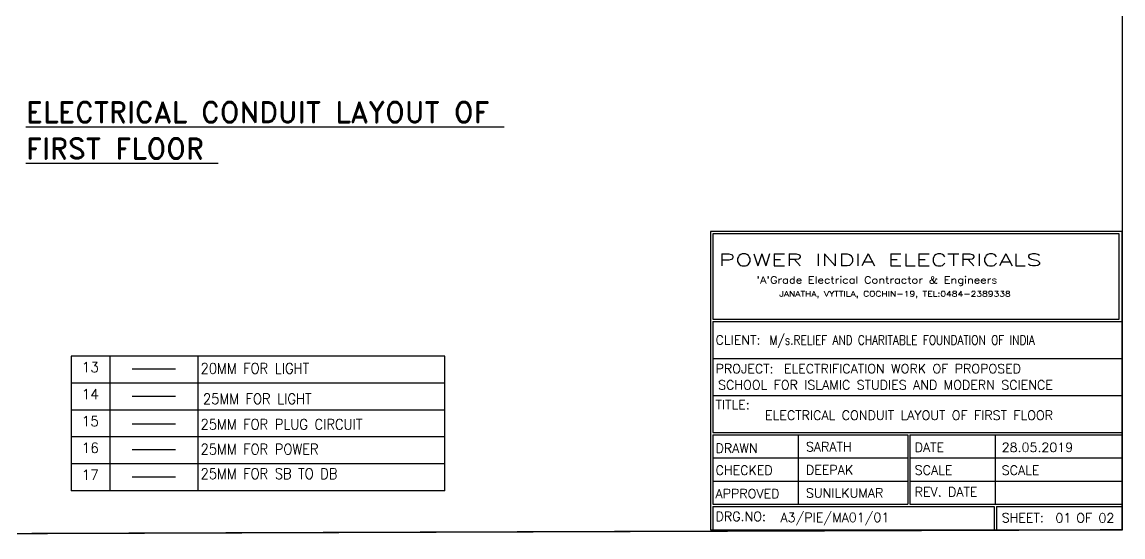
# Model space of a CAD drawing. Header units: inches. Extents: x -221585 to 401252, y -284294 to 332380.
# Drawn here: x 145244 to 150234, y 36019 to 38355 of the extents above; entities that cross this region are included whole.
import ezdxf

# ---------------------------------------------------------------- set-up
doc = ezdxf.new("R2010")
doc.units = ezdxf.units.IN
doc.header["$MEASUREMENT"] = 0
doc.linetypes.add('HIDDEN2', pattern=[0.1875, 0.125, -0.0625])
doc.layers.add('text', color=72, linetype='HIDDEN2', lineweight=5)
doc.styles.add('A', font='SIMPLEX', dxfattribs={"width": 0.9})
doc.styles.add('ROMAND', font='ROMAND.shx')
doc.styles.add('ROMANT', font='romant', dxfattribs={"width": 0.8, "oblique": 1, "height": 3})

# ---------------------------------------------------------------- blocks, each defined once
blk = doc.blocks.new('HF')
at = {"color": 1}
for s, height, style, width, p in [('POWER INDIA ELECTRICALS', 3.5, 'ROMANT', 1.5, (-34.43, 3.77)), ("'A'Grade Electrical Contractor & Engineers", 2, 'ROMANT', 1.2, (-23.6, -1.27)), ('JANATHA, VYTTILA, COCHIN-19, TEL:0484-2389338 ', 1.6, 'ROMAND', 1.2, (-17, -5.05))]:
    blk.add_text(s, height=height, dxfattribs=dict(at, style=style, width=width)).set_placement(p)

msp = doc.modelspace()

# ---------------------------------------------------------------- linework, layer by layer
at = {"color": 6}
for p, q in [((148374.7, 36996.9), (148374.7, 36492.9)), ((148375.4, 36996.9), (150230.4, 36996.9)), ((148375.4, 36828.9), (150230.4, 36828.9)), ((145940.1, 36779.3), (145742.9, 36779.3)), ((148375.4, 36660.9), (150230.4, 36660.9)), ((148374.7, 36482.4), (148374.7, 36167.4)), ((148375.4, 36492.9), (150230.4, 36492.9)), ((148375.4, 36482.4), (149258.6, 36482.4)), ((148761.3, 36482.4), (148761.3, 36167.4)), ((149258.6, 36482.4), (149258.6, 36167.4)), ((149267.8, 36482.4), (149267.8, 36167.4)), ((149267.8, 36482.4), (149654.9, 36482.4)), ((149654.9, 36482.4), (149654.9, 36167.4)), ((149654.9, 36482.4), (150230.4, 36482.4)), ((148375.4, 36377.4), (149258.6, 36377.4)), ((149267.8, 36377.4), (150230.4, 36377.4)), ((148375.4, 36272.4), (148679.6, 36272.4)), ((148679.6, 36272.4), (149258.6, 36272.4)), ((149267.8, 36272.4), (149654.9, 36272.4)), ((149654.9, 36272.4), (150230.4, 36272.4)), ((148375.4, 36167.4), (149258.6, 36167.4)), ((148375.4, 36156.9), (149649.7, 36156.9)), ((148375.4, 36156.9), (148375.4, 36051.9)), ((149267.8, 36167.4), (149665, 36167.4)), ((149649.7, 36156.9), (149649.7, 36051.4)), ((149660.2, 36156.9), (149660.2, 36050.7)), ((149660.2, 36156.9), (150230.4, 36156.9)), ((149665, 36167.4), (150230.4, 36167.4))]:
    msp.add_line(p, q, dxfattribs=at)
at = {"color": 3}
for p, q in [((147154.4, 36839.6), (145467.2, 36839.6)), ((145467.2, 36839.6), (145467.2, 36228.5)), ((147160.2, 36839.6), (145467.2, 36839.6)), ((145641.8, 36839.6), (145641.8, 36228.5)), ((146041.3, 36839.6), (146041.3, 36228.5)), ((147160.2, 36228.5), (147160.2, 36839.6)), ((147160.2, 36717), (145467.2, 36717)), ((147160.2, 36594.4), (145467.2, 36594.4)), ((147160.2, 36473.7), (145467.2, 36473.7)), ((145940.1, 36413.4), (145742.9, 36413.4)), ((147160.2, 36351.1), (145467.2, 36351.1)), ((147160.2, 36228.5), (145467.2, 36228.5))]:
    msp.add_line(p, q, dxfattribs=at)
at = {"color": 1}
msp.add_line((145940.1, 36656.7), (145742.9, 36656.7), dxfattribs=at)
at = {"color": 42}
msp.add_line((145940.1, 36531.2), (145742.9, 36531.2), dxfattribs=at)
at = {"color": 144}
msp.add_line((145940.1, 36290.8), (145742.9, 36290.8), dxfattribs=at)
at = {"color": 6, "const_width": 6.3}
msp.add_lwpolyline([(141615.1, 36021.8), (141615.1, 41852.6), (150230.4, 41882.2), (150230.4, 36051.4)], close=True, dxfattribs=at)
at = {"color": 6}
for points in [[(148364.9, 37404.3), (148364.9, 36051.4), (150230.4, 36051.4), (150230.4, 37404.3)], [(148375.4, 37393.8), (148375.4, 37007.4), (150216.7, 37007.4), (150216.7, 37393.8)]]:
    msp.add_lwpolyline(points, close=True, dxfattribs=at)

# ---------------------------------------------------------------- block references
at = {"layer": 'text', "color": 1, "xscale": 15.75, "yscale": 15.75, "zscale": 15.75}
msp.add_blockref('HF', (148944.1, 37188.8), dxfattribs=at)

# ---------------------------------------------------------------- texts
at = {"color": 7}
for s, height, style, p in [('%%UELECTRICAL CONDUIT LAYOUT OF ', 94.5, 'ROMAND', (145261.8, 37898.8)), ('%%UFIRST FLOOR ', 94.5, 'ROMAND', (145261.8, 37733.6)), ('13', 45.61, 'A', (145514.4, 36766.2)), ('14', 45.61, 'A', (145514.4, 36643.7)), ('ELECTRICAL CONDUIT LAYOUT OF FIRST FLOOR ', 42, 'ROMAND', (148611.6, 36549.9)), ('15', 45.61, 'A', (145514.4, 36521.1)), ('16', 45.61, 'A', (145514.4, 36400.3)), ('17', 45.61, 'A', (145514.4, 36277.7))]:
    msp.add_text(s, height=height, dxfattribs=dict(at, style=style)).set_placement(p)
at = {"color": 4, "style": 'ROMAND'}
for s, p in [('CLIENT:', (148387.1, 36891.3)), ('PROJECT:', (148387.1, 36761.3)), ('TITLE:', (148387.1, 36597.9)), ('DRAWN', (148387.1, 36400.4)), ('DATE', (149289.5, 36404.5)), ('CHECKED', (148387.1, 36300.7)), ('SCALE', (149289.5, 36301.4)), ('APPROVED', (148387.1, 36194.3)), ('REV. DATE', (149289.5, 36202.3)), ('DRG.NO:', (148387.1, 36090.9)), ('SHEET:', (149683.9, 36085))]:
    msp.add_text(s, height=42, dxfattribs=at).set_placement(p)
at = {"color": 246, "style": 'ROMAND', "width": 0.83}
msp.add_text(' M/s.RELIEF AND CHARITABLE FOUNDATION OF INDIA', height=42, dxfattribs=at).set_placement((148607.9, 36891.1))
at = {"color": 246, "style": 'ROMAND'}
for s, p in [('ELECTRIFICATION WORK OF PROPOSED', (148697, 36761.3)), ('SCHOOL FOR ISLAMIC STUDIES AND MODERN SCIENCE', (148398.6, 36687.8)), ('28.05.2019', (149683.9, 36404.5)), ('OF 02', (150021.7, 36084.1))]:
    msp.add_text(s, height=42, dxfattribs=at).set_placement(p)
at = {"color": 0, "char_height": 48.142, "attachment_point": 1, "style": 'A'}
for s, insert in [('20MM FOR LIGHT', (146053.5, 36807.6)), ('25MM FOR LIGHT', (146064.4, 36669.6)), ('25MM FOR PLUG CIRCUIT', (146053.5, 36553.8)), ('25MM FOR POWER', (146053.5, 36441)), ('25MM FOR SB TO DB', (146053.5, 36329.9))]:
    msp.add_mtext_dynamic_manual_height_columns(s, width=8106.989, gutter_width=12.5, heights=[0], dxfattribs=dict(at, insert=insert))
at = {"style": 'ROMAND'}
for tag, p, s in [('SARATH', (148796.8, 36407.2), 'BTB'), ('DEEPAK', (148796.8, 36302.2), 'BTB'), ('SUNILKUMAR', (148796.8, 36197.2), 'BTB'), ('A3/PIE/MA01/01', (148681.4, 36086.3), 'A3\\PIE\\'), ('01', (149927.4, 36084.1), '-')]:
    msp.add_attdef(tag, p, s, height=42, dxfattribs=at)
at = {"color": 246, "style": 'ROMAND'}
msp.add_attdef('SCALE', (149683.9, 36300.6), 'NTS', height=42, dxfattribs=at)

doc.saveas('drawing.dxf')
